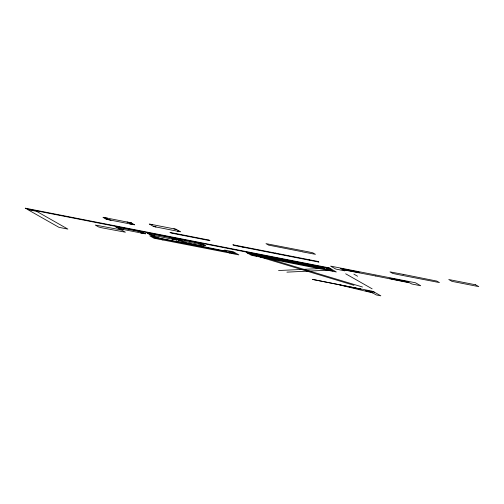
<?xml version="1.0" encoding="UTF-8"?>
<svg xmlns="http://www.w3.org/2000/svg" width="504" height="504" viewBox="0 0 504 504"><rect width="100%" height="100%" fill="white"/><g stroke="black" fill="none" stroke-linecap="round" stroke-linejoin="round"><path stroke-width="0.76" d="M278.542 270.528L319.038 268.613M286.908 272.135L327.405 270.226L325.483 269.13L258.457 255.969L260.379 257.059M302.041 251.691L268.613 245.127L265.973 243.627L308.038 251.773L312.808 252.825L315.447 254.325L302.343 251.861M149.839 224.33L152.076 224.765L151.477 224.425M176.652 229.597L173.817 228.816M153.14 226.202L155.975 226.983M179.953 231.468L177.723 231.034L178.322 231.374M103.534 217.621L107.56 218.415L106.955 218.068M131.689 223.152L127.065 222.018M105.998 219.019L111.006 220.204M134.146 224.551L129.679 223.669L130.221 223.978M116.008 227.033L120.475 227.909L120.179 227.739M142.821 232.3L138.052 231.254M147.288 233.176L151.754 234.058L151.458 233.881M174.101 238.442L169.331 237.397M175.89 238.795L180.356 239.671L180.054 239.501M202.696 244.062L197.927 243.01M247.42 253.021L323.385 267.939M118.472 228.432L123.241 229.477M145.278 233.698L140.811 232.823L141.114 232.993M149.751 234.574L154.52 235.626M176.558 239.841L172.091 238.965L172.393 239.135M178.347 240.194L183.116 241.24M205.159 245.454L200.693 244.579L200.989 244.749M229.717 253.014L153.959 238.216L149.732 235.809L158.666 237.567L159.869 238.247L177.742 241.756L176.539 241.076L226.894 251.408L224.494 250.047L233.434 251.805L238.864 254.885L229.925 253.134L227.795 251.924L160.77 238.757L162.899 239.967M360.379 289.031L312.512 279.405L371.454 291.041L373.37 291.583L380.848 295.835L376.274 294.935L369.93 291.331M374.497 292.226L365.116 290.386L366.364 291.091L371.171 292.036M372.676 292.887L339.929 285.018M268.934 258.779L362.496 287.015M260.436 257.097L353.997 285.333M353.865 274.126L357.582 276.242M345.668 273.785L372.141 288.83M308.807 259.661L310.01 260.341M322.182 267.259L324.582 268.619L306.709 265.11L305.506 264.43M359.761 288.685L361.021 289.403L351.118 287.217M275.297 253.077L276.494 253.758M274.226 258.287L275.43 258.968L257.557 255.459L256.353 254.772M241.781 246.494L242.978 247.181M375.801 276.009L342.84 269.741L344.761 270.831L335.821 269.073L330.599 266.106L415.504 282.782L420.727 285.749L411.787 283.998L409.865 282.901L375.801 276.009M475.555 284.791L448.749 279.525L451.987 281.364L478.8 286.631L475.555 284.791M176.053 229.251L149.241 223.99L153.745 226.548L180.552 231.808L176.053 229.251M403.087 274.346L389.983 271.883L392.622 273.389L397.391 274.434L439.456 282.587L436.81 281.081L403.087 274.346M131.084 222.812L102.936 217.281L106.539 219.328L134.688 224.853L131.084 222.812M208.814 240.024L169.942 232.388L171.139 233.069L210.017 240.704L208.814 240.024M317.747 261.412L232.842 244.742L234.045 245.423L318.944 262.099L317.747 261.412M358.615 272.059L340.736 268.544L341.939 269.231L359.812 272.74L358.615 272.059M407.767 281.711L389.888 278.202L391.091 278.882L408.971 282.391L407.767 281.711M329.062 267.844L25.2 208.165L26.403 208.851L330.265 268.525L329.062 267.844M331.122 269.01L246.217 252.34L251.439 255.308L336.344 271.977L331.122 269.01M36.597 211.321L27.657 209.563L58.949 227.342L67.883 229.093L36.597 211.321M142.519 232.13L115.706 226.863L118.768 228.602L145.58 233.869L142.519 232.13M173.798 238.272L146.985 233.006L150.047 234.744L176.86 240.011L173.798 238.272M202.4 243.886L175.587 238.625L178.649 240.364L205.462 245.631L202.4 243.886M254.608 254.659L250.362 253.821L252.762 255.188L257.008 256.019L254.608 254.659M299.231 263.353L281.358 259.844L299.804 263.68L299.231 263.353M330.574 269.577L326.327 268.739L328.728 270.106L332.974 270.938L330.574 269.577M119.265 229.547L95.287 225.061L98.589 226.939L101.424 227.72L125.402 232.205L122.1 230.328L119.265 229.547M201.543 246.147L183.67 242.632L202.117 246.469L201.543 246.147M156.92 237.447L152.674 236.609L155.075 237.976L159.321 238.808L156.92 237.447M232.886 252.365L228.64 251.528L231.04 252.895L235.286 253.726L232.886 252.365"/></g></svg>
